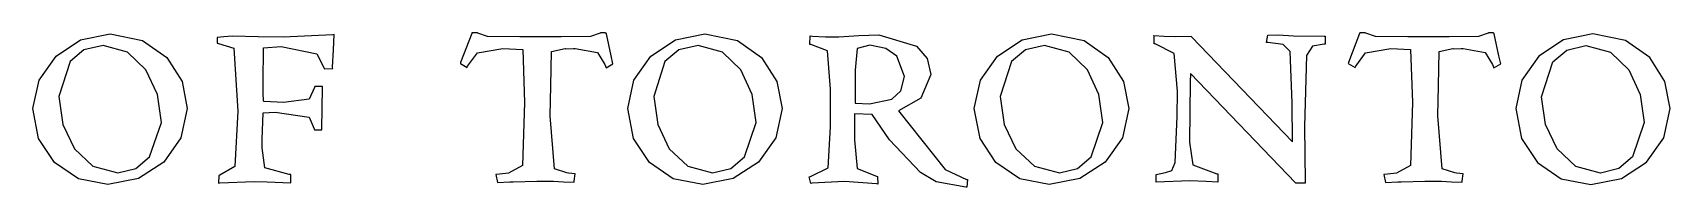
# Model space of a CAD drawing. Extents: x 0.2 to 81, y 0.5 to 18.6.
# Drawn here: x 46.22 to 80.99, y 3.6 to 6.88 of the extents above; entities that cross this region are included whole.
import ezdxf

# ---------------------------------------------------------------- set-up
doc = ezdxf.new("R2010")
doc.units = 0

msp = doc.modelspace()

# ---------------------------------------------------------------- linework, layer by layer
at = {"layer": 'Layer 1', "color": 7}
for points in [[(47.858831, 6.859603), (48.547847, 6.721581), (49.063279, 6.359475), (49.386327, 5.851219), (49.498188, 5.274751), (49.362982, 4.653402), (48.996968, 4.138764), (48.459555, 3.788034), (47.810148, 3.658413), (47.185141, 3.783606), (46.679221, 4.126957), (46.340435, 4.640119), (46.216829, 5.274751), (46.351576, 5.879013), (46.711004, 6.38418), (47.233845, 6.730846), (47.858831, 6.859603), (47.858831, 6.859603)], [(48.022079, 3.90765), (48.407386, 4.002569), (48.698882, 4.250087), (48.947855, 4.979476), (48.863664, 5.573262), (48.6204, 6.097174), (48.23203, 6.47062), (47.712517, 6.613012), (47.303984, 6.51906), (47.008858, 6.271964), (46.769543, 5.526898), (46.853705, 4.9378), (47.100338, 4.418527), (47.494707, 4.048628), (48.022079, 3.90765), (48.022079, 3.90765)], [(52.590369, 6.836584), (51.532831, 6.790811), (51.002607, 6.796632), (50.455184, 6.81092), (50.274739, 6.799543), (50.134245, 6.785255), (50.134245, 6.762236), (50.134245, 6.659049), (50.15991, 6.656139), (50.483759, 6.552951), (50.572659, 5.220247), (50.509688, 4.042323), (50.188749, 3.858967), (50.168641, 3.856057), (50.160174, 3.692809), (50.188749, 3.695719), (50.919528, 3.724294), (51.191783, 3.718473), (51.693433, 3.695455), (51.693433, 3.721119), (51.693433, 3.87299), (51.659037, 3.8759), (51.1431, 4.016394), (51.088596, 4.443431), (51.091506, 4.61541), (51.108704, 5.18294), (51.363762, 5.197228), (52.086074, 5.09404), (52.195082, 4.841893), (52.197993, 4.818874), (52.352774, 4.818874), (52.352774, 4.841893), (52.369972, 5.716075), (52.367061, 5.74174), (52.203813, 5.74174), (52.200903, 5.718721), (52.082998, 5.474775), (51.541827, 5.400692), (51.129077, 5.426357), (51.11479, 5.429267), (51.106323, 5.607067), (51.109234, 5.824819), (51.117965, 6.564328), (51.490498, 6.592903), (52.247205, 6.438122), (52.407807, 6.134381), (52.413628, 6.114273), (52.585607, 6.12565), (52.582696, 6.151314), (52.599894, 6.518026), (52.617092, 6.844786), (52.590369, 6.836584), (52.590369, 6.836584)], [(58.370979, 6.882622), (58.273612, 6.882622), (58.264881, 6.871245), (58.058506, 6.805363), (57.433826, 6.796897), (56.556733, 6.796897), (55.871728, 6.805363), (55.665353, 6.871245), (55.656886, 6.882622), (55.542322, 6.882622), (55.536501, 6.865424), (55.301551, 6.24921), (55.29573, 6.229102), (55.439134, 6.143112), (55.450511, 6.171687), (55.65682, 6.456511), (56.198488, 6.550041), (56.619704, 6.529932), (56.65701, 5.403603), (56.616793, 4.062431), (56.318608, 3.90474), (56.126521, 3.881721), (56.051909, 3.873255), (56.086304, 3.701276), (56.344273, 3.718473), (56.415975, 3.721384), (56.917624, 3.732761), (56.997793, 3.732761), (57.27587, 3.729851), (57.488065, 3.721384), (57.711638, 3.712917), (57.714548, 3.735936), (57.734656, 3.890717), (57.594163, 3.905004), (57.559767, 3.907915), (57.293332, 3.990994), (57.201522, 5.120234), (57.215809, 5.756556), (57.233007, 6.481514), (57.51955, 6.547395), (57.528282, 6.544485), (57.69735, 6.547395), (57.734656, 6.547395), (58.206408, 6.465705), (58.362247, 6.212168), (58.390822, 6.140466), (58.534226, 6.226456), (58.49983, 6.389703), (58.399554, 6.859603), (58.391087, 6.876801), (58.370979, 6.876801), (58.370979, 6.882622), (58.370979, 6.882622)], [(60.488965, 6.859603), (61.177981, 6.721581), (61.693413, 6.359475), (62.016461, 5.851219), (62.128322, 5.274751), (61.993161, 4.653402), (61.627466, 4.138764), (61.090917, 3.788034), (60.443193, 3.658413), (59.816916, 3.783606), (59.311042, 4.126957), (58.972847, 4.640119), (58.849609, 5.274751), (58.981599, 5.879013), (59.340378, 6.38418), (59.863611, 6.730846), (60.488965, 6.859603), (60.488965, 6.859603)], [(60.652213, 3.90765), (61.03752, 4.002569), (61.329016, 4.250087), (61.577989, 4.979476), (61.493389, 5.573262), (61.249443, 6.097174), (60.860936, 6.47062), (60.342651, 6.613012), (59.934573, 6.51906), (59.640448, 6.271964), (59.402588, 5.526898), (59.486295, 4.9378), (59.731927, 4.418527), (60.125296, 4.048628), (60.652213, 3.90765), (60.652213, 3.90765)], [(64.180163, 6.836584), (64.979799, 6.601171), (65.207894, 6.334736), (65.289295, 5.993887), (65.070815, 5.493495), (64.598733, 5.222892), (65.58748, 3.981998), (66.040181, 3.769803), (66.0632, 3.766892), (66.051823, 3.603644), (66.028804, 3.603644), (65.401577, 3.719366), (65.068633, 3.919027), (64.410185, 4.613359), (64.039669, 5.148545), (63.667136, 5.162832), (63.667136, 4.750083), (63.667136, 4.609589), (63.71873, 4.004752), (64.13439, 3.835684), (64.151588, 3.829863), (64.162965, 3.666615), (64.13148, 3.672436), (63.449385, 3.72403), (62.758823, 3.686724), (62.738715, 3.683813), (62.701409, 3.824307), (62.729983, 3.830128), (63.108337, 4.013484), (63.15411, 4.884755), (63.15411, 4.953547), (63.15411, 5.684325), (63.088527, 6.498679), (62.741361, 6.635766), (62.715696, 6.635766), (62.727073, 6.816211), (62.772846, 6.813301), (63.048012, 6.799013), (63.334556, 6.793193), (63.758682, 6.824678), (63.758682, 6.824678), (63.758682, 6.824678), (64.180163, 6.836584), (64.180163, 6.836584)], [(63.675868, 5.386669), (63.982519, 5.375292), (64.459331, 5.475635), (64.650273, 5.650996), (64.727585, 5.9542), (64.562022, 6.385106), (64.33334, 6.550219), (63.988076, 6.616186), (63.723757, 6.547097), (63.678514, 6.088873), (63.675868, 5.386669), (63.675868, 5.386669)], [(67.848606, 6.859603), (68.538849, 6.721581), (69.054146, 6.359475), (69.376511, 5.851219), (69.487962, 5.274751), (69.352756, 4.653402), (68.986743, 4.138764), (68.449329, 3.788034), (67.799923, 3.658413), (67.174101, 3.783606), (66.669227, 4.126957), (66.332033, 4.640119), (66.20925, 5.274751), (66.342467, 5.879013), (66.70111, 6.38418), (67.223661, 6.730846), (67.848606, 6.859603), (67.848606, 6.859603)], [(68.014764, 3.90765), (68.400072, 4.002569), (68.691568, 4.250087), (68.94054, 4.979476), (68.855898, 5.573262), (68.611664, 6.097174), (68.222371, 6.47062), (67.702556, 6.613012), (67.294024, 6.51906), (66.998898, 6.271964), (66.759583, 5.526898), (66.844865, 4.9378), (67.091601, 4.418527), (67.486123, 4.048628), (68.014764, 3.90765), (68.014764, 3.90765)], [(72.663223, 6.839495), (72.987073, 6.816476), (73.634772, 6.808009), (73.660701, 6.808009), (73.660701, 6.641851), (73.634772, 6.641851), (73.392281, 6.598493), (73.259329, 6.39817), (73.219112, 4.890576), (73.23631, 3.718473), (73.23631, 3.689899), (73.035756, 3.686988), (73.029935, 3.698365), (70.800294, 6.019816), (70.794473, 5.839371), (70.777275, 4.56117), (70.845637, 4.076388), (71.359093, 3.890452), (71.379202, 3.887542), (71.379202, 3.738582), (71.376291, 3.710007), (71.135521, 3.727205), (70.788652, 3.741492), (70.069251, 3.710007), (70.069251, 3.8505), (70.069251, 3.870609), (70.269805, 3.913471), (70.40342, 3.961526), (70.470359, 4.125667), (70.516132, 5.105682), (70.524863, 5.641727), (70.452136, 6.442091), (70.046233, 6.644761), (70.026124, 6.647672), (70.026124, 6.796632), (70.023214, 6.825207), (70.240966, 6.808009), (70.470359, 6.802188), (70.814317, 6.808009), (70.823048, 6.799543), (72.963789, 4.564081), (72.957969, 5.392226), (72.915635, 6.482043), (72.769255, 6.631962), (72.439121, 6.673336), (72.410546, 6.673336), (72.442032, 6.828117), (72.663223, 6.839495), (72.663223, 6.839495)], [(77.225957, 6.882622), (77.12859, 6.882622), (77.12277, 6.871245), (76.913484, 6.805363), (76.288804, 6.796897), (75.411711, 6.796897), (74.729616, 6.805363), (74.520331, 6.871245), (74.5116, 6.882622), (74.397035, 6.882622), (74.391215, 6.865424), (74.156265, 6.24921), (74.150444, 6.229102), (74.296494, 6.143112), (74.307871, 6.171687), (74.513088, 6.456511), (75.055847, 6.550041), (75.474153, 6.529932), (75.514369, 5.403603), (75.474153, 4.062431), (75.175968, 3.90474), (74.983881, 3.881721), (74.906622, 3.873255), (74.941018, 3.701276), (75.198987, 3.718473), (75.270689, 3.721384), (75.772338, 3.732761), (75.852507, 3.732761), (76.130583, 3.729851), (76.342779, 3.721384), (76.566351, 3.712917), (76.569262, 3.735936), (76.58646, 3.890717), (76.445966, 3.905004), (76.41157, 3.907915), (76.145135, 3.990994), (76.050679, 5.120234), (76.064967, 5.756556), (76.082165, 6.481514), (76.368708, 6.547395), (76.380085, 6.544485), (76.549154, 6.547395), (76.58646, 6.547395), (77.05712, 6.465705), (77.214051, 6.212168), (77.242626, 6.140466), (77.38603, 6.226456), (77.348723, 6.389703), (77.248446, 6.859603), (77.239715, 6.876801), (77.225428, 6.876801), (77.225428, 6.882622), (77.225957, 6.882622)], [(77.704588, 5.274751), (77.827412, 4.640119), (78.164896, 4.126957), (78.670555, 3.783606), (79.297906, 3.658413), (79.947313, 3.787662), (80.484726, 4.137771), (80.85074, 4.652286), (80.985946, 5.274751), (80.87404, 5.851219), (80.550674, 6.359475), (80.034377, 6.721581), (79.343679, 6.859603), (78.718887, 6.730846), (78.196414, 6.38418), (77.837801, 5.879013), (77.704588, 5.274751), (77.704588, 5.274751)], [(78.254656, 5.523988), (78.493607, 6.269054), (78.787869, 6.516149), (79.194719, 6.610101), (79.714645, 6.46771), (80.103925, 6.094263), (80.348098, 5.570352), (80.432703, 4.976566), (80.18373, 4.247176), (79.892234, 3.999659), (79.506927, 3.90474), (78.98008, 4.047354), (78.58641, 4.417799), (78.33993, 4.936527), (78.254656, 5.523988), (78.254656, 5.523988)]]:
    msp.add_lwpolyline(points, dxfattribs=at)

doc.saveas('drawing.dxf')
